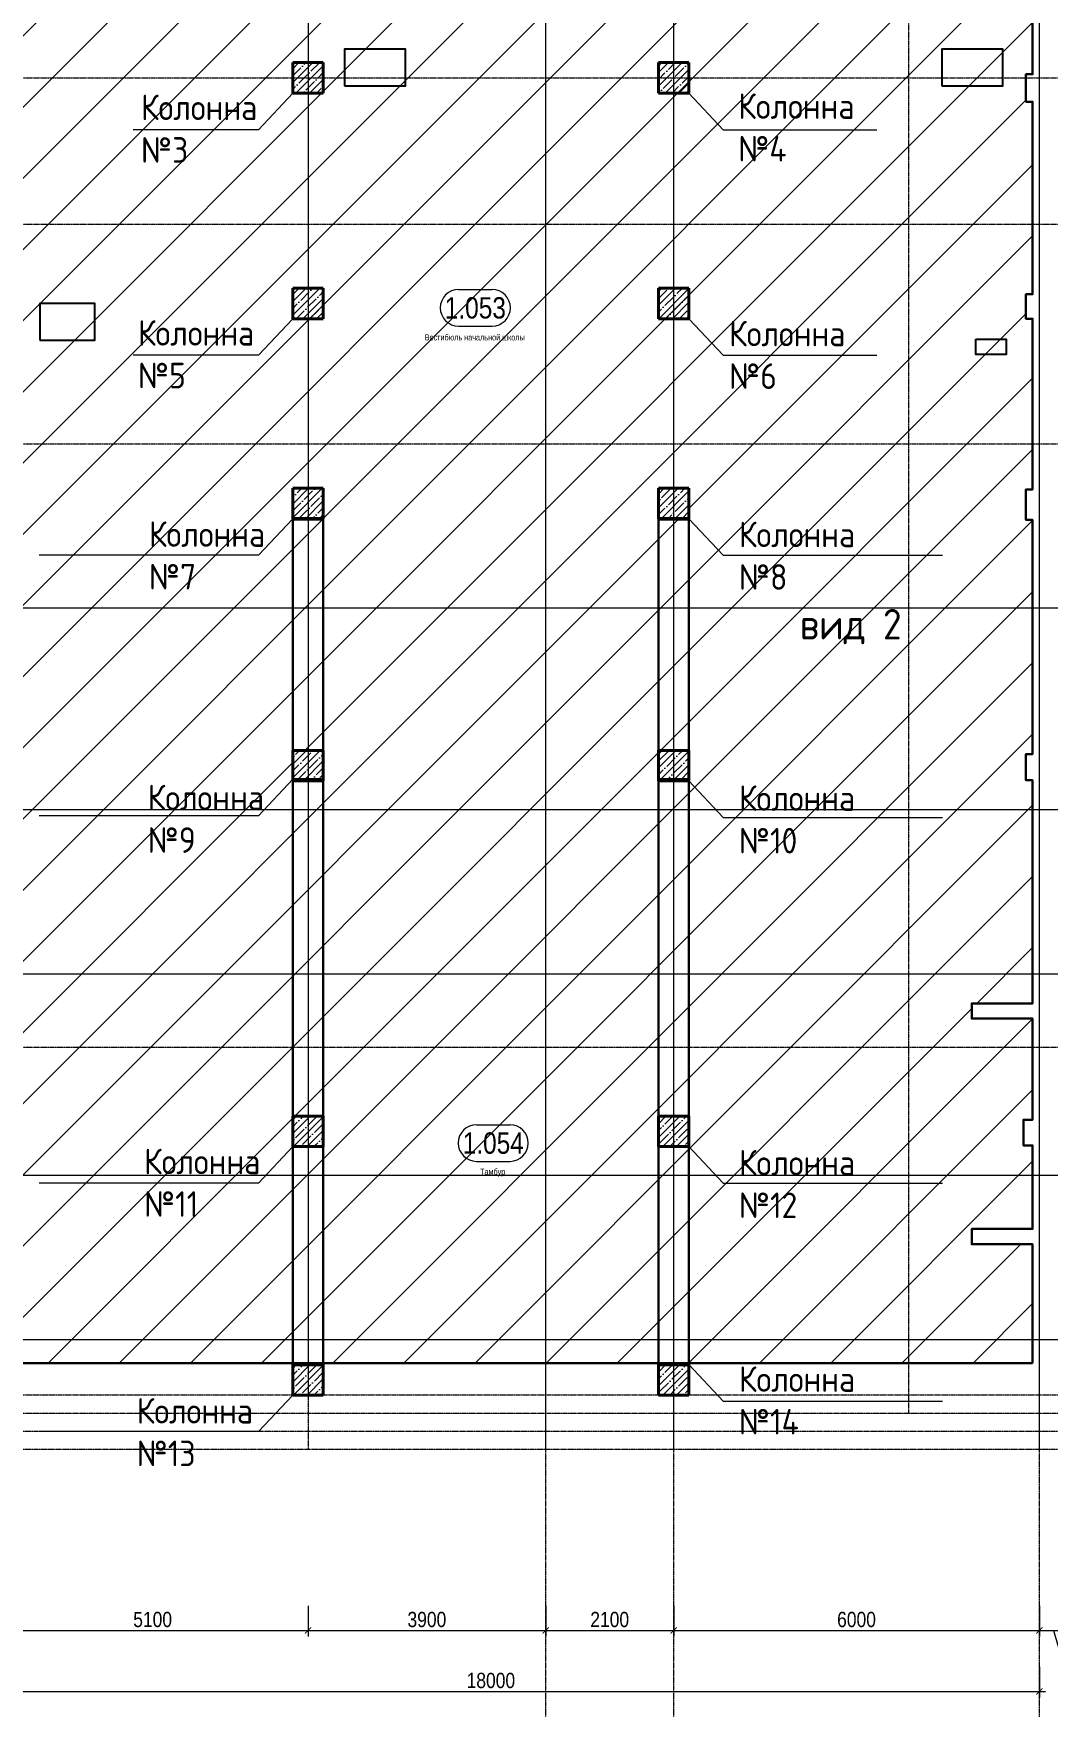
# Model space of a CAD drawing. Header units: millimetres. Extents: x -24360 to 609566, y -391049 to 148426.
# Drawn here: x 523705 to 540346, y -30381 to -2938 of the extents above; entities that cross this region are included whole.
import ezdxf
from ezdxf.enums import TextEntityAlignment as Align

# ---------------------------------------------------------------- set-up
doc = ezdxf.new("R2010")
doc.units = ezdxf.units.MM
doc.linetypes.add('CENTER2', pattern=[28.575, 19.05, -3.175, 3.175, -3.175])
doc.linetypes.add('HIDDEN2', pattern=[4.7625, 3.175, -1.5875])
doc.layers.get('Defpoints').update_dxf_attribs({"color": 140})
for name, color, linetype, lineweight in [('АР_Area', 5, 'Continuous', 5), ('АР_Колонны', 70, 'Continuous', 30), ('АР_Оси_РД_размер', 8, 'Continuous', 0), ('АР_Стены ЖБ', 7, 'Continuous', 30), ('АР_Штриховка', 8, 'Continuous', 0), ('основной', 250, 'Continuous', 15), ('осново', 7, 'Continuous', 30), ('Потолок штриховка', 200, 'Continuous', 15)]:
    doc.layers.add(name, color=color, linetype=linetype, lineweight=lineweight)
doc.layers.add('АР_Оси_РД_100', color=7, linetype='Continuous', lineweight=0, true_color=0x525252)
doc.layers.add('КР_Балки-0.5', color=60, linetype='Continuous', lineweight=50, plot=False)
doc.styles.add('style1', font='ARIALN.TTF')
doc.styles.add('СПДС', font='isocpeur.ttf', dxfattribs={"width": 0.9})
doc.dimstyles.new('Dim100_ареал', dxfattribs={"dimscale": 100, "dimtxt": 2.5, "dimasz": 1, "dimexe": 1, "dimexo": 1, "dimgap": 0.5, "dimtad": 1, "dimzin": 12, "dimdsep": 46, "dimtxsty": 'style1', "dimblk": 'ARCHTICK', "dimcen": 1, "dimdle": 1, "dimclrd": 256, "dimclre": 256, "dimaunit": 1, "dimadec": 0, "dimazin": 3, "dimtfac": 1, "dimtmove": 1, "dimatfit": 3, "dimldrblk": 'OPEN30', "dimfxl": 4, "dimfxlon": 1, "dimtolj": 1, "dimtzin": 0, "dimlwd": 9, "dimlwe": 9, "dimarcsym": 0})
pattern_1 = [(45, (494610.58, -93847.25), (-112.2532, 112.2532), []), (45, (494722.83, -93847.25), (-112.2532, 112.2532), [198.4375, -39.6875, 0, -39.6875])]
pattern_2 = [(45, (494610.58, -94567.25), (-112.2532, 112.2532), []), (45, (494722.83, -94567.25), (-112.2532, 112.2532), [198.4375, -39.6875, 0, -39.6875])]
pattern_3 = [(45, (494610.58, -97922.25), (-112.2532, 112.2532), []), (45, (494722.83, -97922.25), (-112.2532, 112.2532), [198.4375, -39.6875, 0, -39.6875])]

# ---------------------------------------------------------------- blocks, each defined once
blk = doc.blocks.new('_ArchTick')
at = {"color": 0, "linetype": 'ByBlock', "const_width": 0.15}
blk.add_lwpolyline([(-0.5, -0.5), (0.5, 0.5)], dxfattribs=at)
blk = doc.blocks.new('*D1028')
at = {"layer": 'Defpoints', "color": 0, "lineweight": 15, "transparency": 16777216}
for p in [(523111, -28132), (528211, -28132), (528211, -29132)]:
    blk.add_point(p, dxfattribs=at)
at = {"layer": 'АР_Оси_РД_размер', "lineweight": 9, "transparency": 16777216}
for p, q in [((523111, -28732), (523111, -29232)), ((528211, -28732), (528211, -29232)), ((523011, -29132), (528311, -29132))]:
    blk.add_line(p, q, dxfattribs=at)
at = {"layer": 'АР_Оси_РД_размер', "lineweight": 9, "transparency": 16777216, "xscale": 100, "yscale": 100, "zscale": 100, "rotation": 180}
blk.add_blockref('_ArchTick', (523111, -29132), dxfattribs=at)
at = {"layer": 'АР_Оси_РД_размер', "lineweight": 9, "transparency": 16777216, "xscale": 100, "yscale": 100, "zscale": 100}
blk.add_blockref('_ArchTick', (528211, -29132), dxfattribs=at)
at = {"layer": 'АР_Оси_РД_размер', "color": 0, "transparency": 16777216, "insert": (525661, -28955), "char_height": 250, "attachment_point": 5, "style": 'style1'}
blk.add_mtext('\\A1;5100', dxfattribs=at)
blk = doc.blocks.new('_Open30')
at = {"color": 0, "linetype": 'ByBlock', "lineweight": -2}
for p, q in [((-1, 0.27), (0, 0)), ((0, 0), (-1, -0.27)), ((0, 0), (-1, 0))]:
    blk.add_line(p, q, dxfattribs=at)
blk = doc.blocks.new('*D1029')
at = {"layer": 'Defpoints', "color": 0, "lineweight": 15, "transparency": 16777216}
for p in [(528211, -28132), (532111, -28132), (532111, -29132)]:
    blk.add_point(p, dxfattribs=at)
at = {"layer": 'АР_Оси_РД_размер', "lineweight": 9, "transparency": 16777216}
for p, q in [((528211, -28732), (528211, -29232)), ((532111, -28732), (532111, -29232)), ((528111, -29132), (532211, -29132))]:
    blk.add_line(p, q, dxfattribs=at)
at = {"layer": 'АР_Оси_РД_размер', "lineweight": 9, "transparency": 16777216, "xscale": 100, "yscale": 100, "zscale": 100, "rotation": 180}
blk.add_blockref('_ArchTick', (528211, -29132), dxfattribs=at)
at = {"layer": 'АР_Оси_РД_размер', "lineweight": 9, "transparency": 16777216, "xscale": 100, "yscale": 100, "zscale": 100}
blk.add_blockref('_ArchTick', (532111, -29132), dxfattribs=at)
at = {"layer": 'АР_Оси_РД_размер', "color": 0, "transparency": 16777216, "insert": (530161, -28955), "char_height": 250, "attachment_point": 5, "style": 'style1'}
blk.add_mtext('\\A1;3900', dxfattribs=at)
blk = doc.blocks.new('*D1030')
at = {"layer": 'Defpoints', "color": 0, "lineweight": 15, "transparency": 16777216}
for p in [(532111, -28132), (534211, -28132), (534211, -29132)]:
    blk.add_point(p, dxfattribs=at)
at = {"layer": 'АР_Оси_РД_размер', "lineweight": 9, "transparency": 16777216}
for p, q in [((532111, -28732), (532111, -29232)), ((534211, -28732), (534211, -29232)), ((532011, -29132), (534311, -29132))]:
    blk.add_line(p, q, dxfattribs=at)
at = {"layer": 'АР_Оси_РД_размер', "lineweight": 9, "transparency": 16777216, "xscale": 100, "yscale": 100, "zscale": 100, "rotation": 180}
blk.add_blockref('_ArchTick', (532111, -29132), dxfattribs=at)
at = {"layer": 'АР_Оси_РД_размер', "lineweight": 9, "transparency": 16777216, "xscale": 100, "yscale": 100, "zscale": 100}
blk.add_blockref('_ArchTick', (534211, -29132), dxfattribs=at)
at = {"layer": 'АР_Оси_РД_размер', "color": 0, "transparency": 16777216, "insert": (533161, -28955), "char_height": 250, "attachment_point": 5, "style": 'style1'}
blk.add_mtext('\\A1;2100', dxfattribs=at)
blk = doc.blocks.new('*D1031')
at = {"layer": 'Defpoints', "color": 0, "lineweight": 15, "transparency": 16777216}
for p in [(534211, -28132), (540211, -28132), (540211, -29132)]:
    blk.add_point(p, dxfattribs=at)
at = {"layer": 'АР_Оси_РД_размер', "lineweight": 9, "transparency": 16777216}
for p, q in [((534211, -28732), (534211, -29232)), ((540211, -28732), (540211, -29232)), ((534111, -29132), (540311, -29132))]:
    blk.add_line(p, q, dxfattribs=at)
at = {"layer": 'АР_Оси_РД_размер', "lineweight": 9, "transparency": 16777216, "xscale": 100, "yscale": 100, "zscale": 100, "rotation": 180}
blk.add_blockref('_ArchTick', (534211, -29132), dxfattribs=at)
at = {"layer": 'АР_Оси_РД_размер', "lineweight": 9, "transparency": 16777216, "xscale": 100, "yscale": 100, "zscale": 100}
blk.add_blockref('_ArchTick', (540211, -29132), dxfattribs=at)
at = {"layer": 'АР_Оси_РД_размер', "color": 0, "transparency": 16777216, "insert": (537211, -28955), "char_height": 250, "attachment_point": 5, "style": 'style1'}
blk.add_mtext('\\A1;6000', dxfattribs=at)
blk = doc.blocks.new('*D1032')
at = {"layer": 'Defpoints', "color": 0, "lineweight": 15, "transparency": 16777216}
for p in [(540211, -28132), (540671, -28132), (540671, -29132)]:
    blk.add_point(p, dxfattribs=at)
at = {"layer": 'АР_Оси_РД_размер', "lineweight": 9, "transparency": 16777216}
for p, q in [((540211, -28732), (540211, -29232)), ((540671, -28732), (540671, -29232)), ((540111, -29132), (540771, -29132)), ((540441, -29132), (540608, -29690)), ((540608, -29690), (541168, -29690))]:
    blk.add_line(p, q, dxfattribs=at)
at = {"layer": 'АР_Оси_РД_размер', "lineweight": 9, "transparency": 16777216, "xscale": 100, "yscale": 100, "zscale": 100, "rotation": 180}
blk.add_blockref('_ArchTick', (540211, -29132), dxfattribs=at)
at = {"layer": 'АР_Оси_РД_размер', "lineweight": 9, "transparency": 16777216, "xscale": 100, "yscale": 100, "zscale": 100}
blk.add_blockref('_ArchTick', (540671, -29132), dxfattribs=at)
at = {"layer": 'АР_Оси_РД_размер', "color": 0, "transparency": 16777216, "insert": (540888, -29513), "char_height": 250, "attachment_point": 5, "style": 'style1'}
blk.add_mtext('\\A1;460', dxfattribs=at)
blk = doc.blocks.new('*D1068')
at = {"layer": 'Defpoints', "color": 0, "lineweight": 15, "transparency": 16777216}
for p in [(540211, -24559), (522211, -28132), (540211, -30132)]:
    blk.add_point(p, dxfattribs=at)
at = {"layer": 'АР_Оси_РД_размер', "lineweight": 9, "transparency": 16777216}
for p, q in [((522211, -29732), (522211, -30232)), ((540211, -29732), (540211, -30232)), ((522111, -30132), (540311, -30132))]:
    blk.add_line(p, q, dxfattribs=at)
at = {"layer": 'АР_Оси_РД_размер', "lineweight": 9, "transparency": 16777216, "xscale": 100, "yscale": 100, "zscale": 100, "rotation": 180}
blk.add_blockref('_ArchTick', (522211, -30132), dxfattribs=at)
at = {"layer": 'АР_Оси_РД_размер', "lineweight": 9, "transparency": 16777216, "xscale": 100, "yscale": 100, "zscale": 100}
blk.add_blockref('_ArchTick', (540211, -30132), dxfattribs=at)
at = {"layer": 'АР_Оси_РД_размер', "color": 0, "transparency": 16777216, "insert": (531211, -29955), "char_height": 250, "attachment_point": 5, "style": 'style1'}
blk.add_mtext('\\A1;18000', dxfattribs=at)
blk = doc.blocks.new('MOK-МаркаПом_овал_ареал')
for p, q in [((-2.75, 3), (2.75, 3)), ((-2.75, -3), (2.75, -3))]:
    blk.add_line(p, q)
for centre, radius, start, end in [((-2.75, 0), 3, 90, 270), ((2.75, 0), 3, 270, 90), ((-3.75, 0), 3.5, 0, 0.001)]:
    blk.add_arc(centre, radius, start, end)
at = {"color": 0, "style": 'style1'}
blk.add_attdef('АР-ПОМЕЩЕНИЕ:НОМЕР', text='', height=3.5, dxfattribs=at).set_placement((0, 0), align=Align.MIDDLE)

msp = doc.modelspace()

# ---------------------------------------------------------------- hatches: boundary and pattern name
at = {"layer": 'АР_Штриховка', "linetype": 'Continuous', "lineweight": 5, "true_color": 0x000000}
h = msp.add_hatch(dxfattribs=at)
h.set_pattern_fill('ANSI35', color=18, scale=25, style=0)
h.set_pattern_definition(pattern_2)
h.paths.add_polyline_path([(528460.575, -3417.25), (528460.575, -3917.25), (527960.575, -3917.25), (527960.575, -3417.25)], flags=0)
h = msp.add_hatch(dxfattribs=at)
h.set_pattern_fill('ANSI35', color=18, scale=25, style=0)
h.set_pattern_definition(pattern_2)
h.paths.add_polyline_path([(533960.576, -3917.25), (534460.576, -3917.25), (534460.576, -3417.25), (533960.576, -3417.25)], flags=0)
h = msp.add_hatch(dxfattribs=at)
h.set_pattern_fill('ANSI35', color=18, scale=25, style=0)
h.set_pattern_definition(pattern_2)
h.paths.add_polyline_path([(528460.575, -7117.25), (528460.575, -7617.25), (527960.575, -7617.25), (527960.575, -7117.25)], flags=0)
h = msp.add_hatch(dxfattribs=at)
h.set_pattern_fill('ANSI35', color=18, scale=25, style=0)
h.set_pattern_definition(pattern_2)
h.paths.add_polyline_path([(533960.576, -7617.25), (534460.576, -7617.25), (534460.576, -7117.25), (533960.576, -7117.25)], flags=0)
h = msp.add_hatch(dxfattribs=at)
h.set_pattern_fill('ANSI35', color=18, scale=25, style=0)
h.set_pattern_definition(pattern_1)
h.paths.add_polyline_path([(528460.575, -10397.25), (528460.575, -10897.25), (527960.575, -10897.25), (527960.575, -10397.25)], flags=0)
h = msp.add_hatch(dxfattribs=at)
h.set_pattern_fill('ANSI35', color=18, scale=25, style=0)
h.set_pattern_definition(pattern_1)
h.paths.add_polyline_path([(533960.576, -10897.25), (534460.576, -10897.25), (534460.576, -10397.25), (533960.576, -10397.25)], flags=0)
h = msp.add_hatch(dxfattribs=at)
h.set_pattern_fill('ANSI35', color=18, scale=25, style=0)
h.set_pattern_definition(pattern_1)
h.paths.add_polyline_path([(527960.575, -15197.25), (528460.575, -15197.25), (528460.575, -14697.25), (527960.575, -14697.25)], flags=0)
h = msp.add_hatch(dxfattribs=at)
h.set_pattern_fill('ANSI35', color=18, scale=25, style=0)
h.set_pattern_definition(pattern_1)
h.paths.add_polyline_path([(533960.576, -15197.25), (534460.576, -15197.25), (534460.576, -14697.25), (533960.576, -14697.25)], flags=0)
h = msp.add_hatch(dxfattribs=at)
h.set_pattern_fill('ANSI35', color=18, scale=25, style=0)
h.set_pattern_definition(pattern_1)
h.paths.add_polyline_path([(527960.575, -21197.25), (528460.575, -21197.25), (528460.575, -20697.25), (527960.575, -20697.25)], flags=0)
h = msp.add_hatch(dxfattribs=at)
h.set_pattern_fill('ANSI35', color=18, scale=25, style=0)
h.set_pattern_definition(pattern_1)
h.paths.add_polyline_path([(533960.576, -21197.25), (534460.576, -21197.25), (534460.576, -20697.25), (533960.576, -20697.25)], flags=0)
h = msp.add_hatch(dxfattribs=at)
h.set_pattern_fill('ANSI35', color=18, scale=25, style=0)
h.set_pattern_definition(pattern_3)
h.paths.add_polyline_path([(527960.575, -25272.25), (528460.575, -25272.25), (528460.575, -24772.25), (527960.575, -24772.25)], flags=0)
h = msp.add_hatch(dxfattribs=at)
h.set_pattern_fill('ANSI35', color=18, scale=25, style=0)
h.set_pattern_definition(pattern_3)
h.paths.add_polyline_path([(533960.576, -25272.25), (534460.576, -25272.25), (534460.576, -24772.25), (533960.576, -24772.25)], flags=0)
at = {"layer": 'Потолок штриховка'}
h = msp.add_hatch(dxfattribs=at)
h.set_pattern_fill('ANSI31', color=256, scale=260)
h.paths.add_polyline_path([(540100.575, -4057.25), (539990.575, -4057.25), (539990.575, -3607.25), (540100.575, -3607.25), (540100.575, 1462.75), (539970.575, 1462.75), (539970.575, 1902.75), (540100.575, 1902.75), (540100.575, 5422.75), (539980.575, 5422.75), (539980.575, 5432.75), (534540.575, 5432.75), (533970.575, 5432.75), (523260.575, 5432.75), (523260.575, -3912.25), (522460.575, -3912.25), (522460.575, -7672.25), (522360.575, -11202.25), (522470.575, -11202.25), (522470.575, -11742.25), (522390.575, -11742.25), (522390.575, -15562.25), (522470.575, -15562.25), (522470.575, -15982.25), (522360.575, -15982.25), (522360.575, -18847.25), (523345.575, -18847.25), (523345.575, -19107.25), (522360.575, -19107.25), (522360.575, -20737.25), (522490.575, -20737.25), (522490.575, -21197.25), (522360.575, -21197.25), (522360.575, -22537.25), (523350.575, -22537.25), (523350.575, -22787.25), (522360.575, -22787.25), (522360.575, -24747.25), (527960.575, -24747.25), (527960.575, -21197.25), (527960.575, -20697.25), (527960.575, -15170.332), (527960.575, -14697.25), (527960.575, -10897.25), (527960.575, -10897.25), (527960.575, -10397.25), (528460.575, -10397.25), (528460.575, -10897.25), (528460.575, -14697.25), (528460.575, -14697.25), (528460.575, -15197.25), (528460.575, -20697.25), (528460.575, -21197.25), (528460.575, -24747.25), (533960.576, -24747.25), (533960.576, -21197.25), (533960.576, -20697.25), (533960.576, -15170.332), (533960.576, -14697.25), (533960.576, -10897.25), (533960.576, -10397.25), (534460.576, -10397.25), (534460.576, -10897.25), (534460.572, -14697.25), (534460.576, -14697.25), (534460.576, -15197.25), (534460.576, -20697.25), (534460.576, -21197.25), (534460.576, -24747.25), (540100.575, -24747.25), (540100.575, -22797.25), (539100.575, -22797.25), (539100.575, -22547.25), (540100.575, -22547.25), (540100.575, -21177.25), (539950.575, -21177.25), (539950.575, -20757.25), (540100.575, -20757.25), (540100.575, -19097.25), (539100.575, -19097.25), (539100.575, -18847.25), (540100.575, -18847.25), (540100.575, -15187.25), (539990.575, -15187.25), (539990.575, -14757.25), (540100.575, -14757.25), (540100.575, -10917.25), (539990.575, -10917.25), (539990.575, -10417.25), (540100.575, -10417.25), (540100.575, -7617.25), (539990.575, -7617.25), (539990.575, -7217.25), (540100.575, -7217.25)])
h.paths.add_polyline_path([(546600.575, -11057.25), (546300.575, -11057.25), (546300.575, -14857.25), (546600.575, -14857.25)])
h.paths.add_polyline_path([(547400.575, -11057.25), (547100.575, -11057.25), (547100.575, -14857.25), (547400.575, -14857.25)])
h.paths.add_polyline_path([(552600.576, -11057.25), (552300.576, -11057.25), (552300.576, -14857.25), (552600.576, -14857.25)])
h.paths.add_polyline_path([(553400.576, -11057.25), (553100.576, -11057.25), (553100.576, -14857.25), (553400.576, -14857.25)])
h.paths.add_polyline_path([(546600.575, -15330.332), (546300.575, -15330.332), (546300.575, -20830.332), (546600.575, -20830.332)])
h.paths.add_polyline_path([(547400.575, -15357.25), (547100.575, -15357.25), (547100.575, -20857.25), (547400.575, -20857.25)])
h.paths.add_polyline_path([(552600.576, -15357.25), (552300.576, -15357.25), (552300.576, -20857.25), (552600.576, -20857.25)])
h.paths.add_polyline_path([(553400.576, -15357.25), (553100.576, -15357.25), (553100.576, -20857.25), (553400.576, -20857.25)])
h.paths.add_polyline_path([(546600.575, -21330.332), (546300.575, -21330.332), (546300.575, -24905.332), (546600.575, -24905.332)])
h.paths.add_polyline_path([(547400.575, -21357.25), (547100.575, -21357.25), (547100.575, -24932.25), (547400.575, -24932.25)])
h.paths.add_polyline_path([(552600.576, -21357.25), (552300.575, -21357.25), (552300.575, -24932.25), (552600.576, -24932.25)])
h.paths.add_polyline_path([(553400.576, -21357.25), (553100.576, -21357.25), (553100.576, -24932.25), (553400.576, -24932.25)])
h.paths.add_polyline_path([(528460.575, -10897.25), (527960.575, -10897.25), (527960.575, -14697.25), (528460.575, -14697.25)], flags=17)
h.paths.add_polyline_path([(528460.575, -15197.25), (527960.575, -15197.25), (527960.575, -20697.25), (528460.575, -20697.25)], flags=17)
h.paths.add_polyline_path([(528460.575, -21197.25), (527960.575, -21197.25), (527960.575, -24747.25), (528460.575, -24747.25)], flags=17)
h.paths.add_polyline_path([(534460.576, -21197.25), (533960.576, -21197.25), (533960.576, -24747.25), (534460.576, -24747.25)], flags=17)
h.paths.add_polyline_path([(534460.576, -15197.25), (533960.576, -15197.25), (533960.576, -20697.25), (534460.576, -20697.25)], flags=17)
h.paths.add_polyline_path([(534460.572, -10897.25), (533960.576, -10897.25), (533960.576, -14697.25), (534460.572, -14697.25)], flags=17)

# ---------------------------------------------------------------- linework, layer by layer
for points in [[(528810.577, -3797.337), (529810.577, -3797.337), (529810.577, -3197.337), (528810.577, -3197.337)], [(538610.58, -3797.337), (539610.58, -3797.337), (539610.58, -3197.337), (538610.58, -3197.337)], [(523810.575, -7967.25), (524710.575, -7967.25), (524710.575, -7367.25), (523810.575, -7367.25)], [(539168.133, -7953.912), (539668.133, -7953.912), (539668.133, -8203.912), (539168.133, -8203.912)]]:
    msp.add_lwpolyline(points, close=True)
at = {"layer": 'АР_Колонны', "color": 18, "linetype": 'HIDDEN2', "lineweight": 25, "true_color": 0x000000}
for p, q in [((527960.575, -3417.25), (528460.575, -3417.25)), ((527960.575, -3917.25), (527960.575, -3417.25)), ((528460.575, -3417.25), (528460.575, -3917.25)), ((533960.576, -3417.25), (534460.576, -3417.25)), ((533960.576, -3417.25), (533960.576, -3917.25)), ((534460.576, -3417.25), (534460.576, -3917.25)), ((528460.575, -3917.25), (527960.575, -3917.25)), ((534460.576, -3917.25), (533960.576, -3917.25)), ((527960.575, -7617.25), (527960.575, -7117.25)), ((528460.575, -7117.25), (527960.575, -7117.25)), ((528460.575, -7117.25), (528460.575, -7617.25)), ((533960.576, -7617.25), (533960.576, -7117.25)), ((534460.576, -7117.25), (533960.576, -7117.25)), ((534460.576, -7117.25), (534460.576, -7617.25)), ((528460.575, -7617.25), (527960.575, -7617.25)), ((534460.576, -7617.25), (533960.576, -7617.25)), ((527960.575, -10397.25), (528460.575, -10397.25)), ((527960.575, -10897.25), (527960.575, -10397.25)), ((528460.575, -10397.25), (528460.575, -10897.25)), ((533960.576, -10397.25), (534460.576, -10397.25)), ((533960.576, -10897.25), (533960.576, -10397.25)), ((534460.576, -10397.25), (534460.576, -10897.25)), ((528460.575, -10897.25), (527960.575, -10897.25)), ((534460.576, -10897.25), (533960.576, -10897.25)), ((527960.575, -14697.25), (528460.575, -14697.25)), ((527960.575, -15197.25), (527960.575, -14697.25)), ((528460.575, -14697.25), (528460.575, -15197.25)), ((533960.576, -14697.25), (534460.576, -14697.25)), ((533960.576, -15197.25), (533960.576, -14697.25)), ((534460.576, -14697.25), (534460.576, -15197.25)), ((528460.575, -15197.25), (527960.575, -15197.25)), ((534460.576, -15197.25), (533960.576, -15197.25)), ((527960.575, -20697.25), (528460.575, -20697.25)), ((527960.575, -21197.25), (527960.575, -20697.25)), ((528460.575, -20697.25), (528460.575, -21197.25)), ((533960.576, -20697.25), (534460.576, -20697.25)), ((533960.576, -21197.25), (533960.576, -20697.25)), ((534460.576, -20697.25), (534460.576, -21197.25)), ((528460.575, -21197.25), (527960.575, -21197.25)), ((534460.576, -21197.25), (533960.576, -21197.25)), ((527960.575, -24772.25), (528460.575, -24772.25)), ((527960.575, -25272.25), (527960.575, -24772.25)), ((528460.575, -24772.25), (528460.575, -25272.25)), ((533960.576, -24772.25), (534460.576, -24772.25)), ((533960.576, -25272.25), (533960.576, -24772.25)), ((534460.576, -24772.25), (534460.576, -25272.25)), ((528460.575, -25272.25), (527960.575, -25272.25)), ((534460.576, -25272.25), (533960.576, -25272.25))]:
    msp.add_line(p, q, dxfattribs=at)
at = {"layer": 'АР_Колонны', "color": 18, "linetype": 'Continuous', "lineweight": 30, "true_color": 0x000000}
for p, q in [((527960.575, -3417.25), (527960.575, -3917.25)), ((528460.575, -3417.25), (527960.575, -3417.25)), ((528460.575, -3917.25), (528460.575, -3417.25)), ((534460.576, -3417.25), (533960.576, -3417.25)), ((533960.576, -3917.25), (533960.576, -3417.25)), ((534460.576, -3917.25), (534460.576, -3417.25)), ((527960.575, -3917.25), (528460.575, -3917.25)), ((533960.576, -3917.25), (534460.576, -3917.25)), ((527960.575, -7117.25), (527960.575, -7617.25)), ((527960.575, -7117.25), (528460.575, -7117.25)), ((528460.575, -7617.25), (528460.575, -7117.25)), ((533960.576, -7117.25), (533960.576, -7617.25)), ((533960.576, -7117.25), (534460.576, -7117.25)), ((534460.576, -7617.25), (534460.576, -7117.25)), ((527960.575, -7617.25), (528460.575, -7617.25)), ((533960.576, -7617.25), (534460.576, -7617.25)), ((527960.575, -10397.25), (527960.575, -10897.25)), ((528460.575, -10397.25), (527960.575, -10397.25)), ((528460.575, -10897.25), (528460.575, -10397.25)), ((534460.576, -10397.25), (533960.576, -10397.25)), ((533960.576, -10397.25), (533960.576, -10897.25)), ((534460.576, -10897.25), (534460.576, -10397.25)), ((527960.575, -10897.25), (528460.575, -10897.25)), ((533960.576, -10897.25), (534460.576, -10897.25)), ((528460.575, -14697.25), (527960.575, -14697.25)), ((527960.575, -14697.25), (527960.575, -15197.25)), ((528460.575, -15197.25), (528460.575, -14697.25)), ((534460.576, -14697.25), (533960.576, -14697.25)), ((533960.576, -14697.25), (533960.576, -15197.25)), ((534460.576, -15197.25), (534460.576, -14697.25)), ((527960.575, -15197.25), (528460.575, -15197.25)), ((533960.576, -15197.25), (534460.576, -15197.25)), ((528460.575, -20697.25), (527960.575, -20697.25)), ((527960.575, -20697.25), (527960.575, -21197.25)), ((528460.575, -21197.25), (528460.575, -20697.25)), ((534460.576, -20697.25), (533960.576, -20697.25)), ((533960.576, -20697.25), (533960.576, -21197.25)), ((534460.576, -21197.25), (534460.576, -20697.25)), ((527960.575, -21197.25), (528460.575, -21197.25)), ((533960.576, -21197.25), (534460.576, -21197.25)), ((527960.575, -24772.25), (527960.575, -25272.25)), ((528460.575, -24772.25), (527960.575, -24772.25)), ((528460.575, -25272.25), (528460.575, -24772.25)), ((534460.576, -24772.25), (533960.576, -24772.25)), ((533960.576, -24772.25), (533960.576, -25272.25)), ((534460.576, -25272.25), (534460.576, -24772.25)), ((527960.575, -25272.25), (528460.575, -25272.25)), ((533960.576, -25272.25), (534460.576, -25272.25))]:
    msp.add_line(p, q, dxfattribs=at)
at = {"layer": 'АР_Оси_РД_100', "linetype": 'CENTER2'}
for p, q in [((532110.576, -25267.25), (532110.576, 10571.429)), ((534210.576, -25267.25), (534210.576, 10571.429)), ((532110.576, -26167.25), (532110.576, 6232.75)), ((534210.576, -26167.25), (534210.576, 6232.75)), ((538070.576, -25567.25), (538070.576, 6232.75)), ((488055.618, -3667.25), (543380.576, -3667.25)), ((488655.618, -3667.25), (540670.576, -3667.25)), ((532110.576, -31032.25), (532110.576, -3577.25)), ((534210.576, -31032.25), (534210.576, -3577.25)), ((488055.618, -6067.25), (543380.576, -6067.25)), ((488655.618, -6067.25), (540670.576, -6067.25)), ((488055.618, -9667.25), (543380.576, -9667.25)), ((488655.618, -9667.25), (540670.576, -9667.25)), ((543380.576, -12367.25), (488055.618, -12367.25)), ((540670.576, -12367.25), (488655.618, -12367.25)), ((488061.854, -15667.25), (543380.576, -15667.25)), ((488655.618, -15667.25), (540670.576, -15667.25)), ((543380.576, -18367.25), (488055.618, -18367.25)), ((540670.576, -18367.25), (488655.618, -18367.25)), ((488055.618, -19567.25), (543380.576, -19567.25)), ((488655.618, -19567.25), (540670.576, -19567.25)), ((488655.618, -21667.25), (540670.576, -21667.25)), ((513070.021, -21667.25), (543380.576, -21667.25)), ((514270.021, -25567.25), (541225.576, -25567.25))]:
    msp.add_line(p, q, dxfattribs=at)
for points in [[(540210.576, 11163.148), (540210.576, -31040.707)], [(528210.576, 10571.429), (528210.576, -25267.25)], [(540140.576, 10571.429), (540210.576, 10171.429), (540210.576, -25267.25)], [(528210.576, 6232.75), (528210.576, -26167.25)], [(540210.576, 6232.75), (540210.576, -26167.25)], [(543380.576, -24367.25), (488055.618, -24367.25)], [(540670.576, -24367.25), (488655.618, -24367.25)], [(517670.576, -25267.25), (542880.576, -25267.25), (543380.576, -25117.25)], [(540670.576, -25867.25), (489155.618, -25867.25), (488655.618, -25717.25)], [(517670.576, -25567.25), (542880.576, -25567.25), (543380.576, -25717.25)], [(540670.576, -26167.25), (489155.618, -26167.25), (488655.618, -26317.25)]]:
    msp.add_lwpolyline(points, dxfattribs=at)
at = {"layer": 'АР_Стены ЖБ', "color": 18, "linetype": 'Continuous', "lineweight": 40, "true_color": 0x000000}
for p, q in [((527960.575, -3917.25), (527960.575, -3417.25)), ((527960.575, -3417.25), (528460.575, -3417.25)), ((528460.575, -3417.25), (528460.575, -3917.25)), ((534460.576, -3417.25), (533960.576, -3417.25)), ((533960.576, -3917.25), (533960.576, -3417.25)), ((534460.576, -3917.25), (534460.576, -3417.25)), ((528460.575, -3917.25), (527960.575, -3917.25)), ((533960.576, -3917.25), (534460.576, -3917.25)), ((527960.575, -7617.25), (527960.575, -7117.25)), ((528460.575, -7117.25), (527960.575, -7117.25)), ((528460.575, -7117.25), (528460.575, -7617.25)), ((533960.576, -7117.25), (533960.576, -7617.25)), ((534460.576, -7117.25), (533960.576, -7117.25)), ((534460.576, -7617.25), (534460.576, -7117.25)), ((528460.575, -7617.25), (527960.575, -7617.25)), ((533960.576, -7617.25), (534460.576, -7617.25)), ((527960.575, -10897.25), (527960.575, -10397.25)), ((527960.575, -10397.25), (528460.575, -10397.25)), ((528460.575, -10397.25), (528460.575, -10897.25)), ((534460.576, -10397.25), (533960.576, -10397.25)), ((533960.576, -10397.25), (533960.576, -10897.25)), ((534460.576, -10897.25), (534460.576, -10397.25)), ((528460.575, -10897.25), (527960.575, -10897.25)), ((533960.576, -10897.25), (534460.576, -10897.25)), ((528460.575, -14697.25), (527960.575, -14697.25)), ((527960.575, -14697.25), (527960.575, -15197.25)), ((528460.575, -15197.25), (528460.575, -14697.25)), ((534460.576, -14697.25), (533960.576, -14697.25)), ((533960.576, -14697.25), (533960.576, -15197.25)), ((534460.576, -15197.25), (534460.576, -14697.25)), ((527960.575, -15197.25), (528460.575, -15197.25)), ((533960.576, -15197.25), (534460.576, -15197.25)), ((528460.575, -20697.25), (527960.575, -20697.25)), ((527960.575, -20697.25), (527960.575, -21197.25)), ((528460.575, -21197.25), (528460.575, -20697.25)), ((534460.576, -20697.25), (533960.576, -20697.25)), ((533960.576, -20697.25), (533960.576, -21197.25)), ((534460.576, -21197.25), (534460.576, -20697.25)), ((527960.575, -21197.25), (528460.575, -21197.25)), ((533960.576, -21197.25), (534460.576, -21197.25)), ((527960.575, -25272.25), (527960.575, -24772.25)), ((527960.575, -24772.25), (528460.575, -24772.25)), ((528460.575, -24772.25), (528460.575, -25272.25)), ((534460.576, -24772.25), (533960.576, -24772.25)), ((533960.576, -24772.25), (533960.576, -25272.25)), ((534460.576, -25272.25), (534460.576, -24772.25)), ((528460.575, -25272.25), (527960.575, -25272.25)), ((533960.576, -25272.25), (534460.576, -25272.25))]:
    msp.add_line(p, q, dxfattribs=at)
at = {"layer": 'КР_Балки-0.5', "color": 18, "ltscale": 200, "true_color": 0x000000}
for p, q in [((527960.575, -10897.25), (528460.575, -10897.25)), ((527960.575, -10897.25), (528460.575, -10897.25)), ((533960.572, -10897.25), (534460.572, -10897.25)), ((533960.572, -10897.25), (534460.572, -10897.25)), ((528460.577, -24772.248), (527960.577, -24772.248)), ((528460.577, -24772.248), (527960.577, -24772.248)), ((534460.577, -24772.248), (533960.577, -24772.248)), ((534460.577, -24772.248), (533960.577, -24772.248))]:
    msp.add_line(p, q, dxfattribs=at)
at = {"layer": 'основной', "lineweight": 15}
for points in [[(527960.575, -3917.246), (527399.974, -4517.245), (525340.253, -4517.245)], [(534460.572, -3917.246), (535021.173, -4517.245), (537547.01, -4517.245)], [(527960.575, -7617.246), (527399.974, -8217.245), (525340.253, -8217.245)], [(534460.572, -7617.246), (535021.173, -8217.245), (537547.01, -8217.245)], [(527960.576, -10897.25), (527399.974, -11497.248), (523799.974, -11497.248)], [(534460.572, -10897.25), (535021.173, -11497.248), (538621.173, -11497.248)], [(527960.576, -15170.332), (527399.974, -15770.331), (523799.974, -15770.331)], [(534460.576, -15197.25), (535021.177, -15797.248), (538621.177, -15797.248)], [(527960.576, -21197.25), (527399.974, -21797.248), (523799.974, -21797.248)], [(534460.576, -21197.25), (535021.177, -21797.248), (538621.177, -21797.248)], [(534460.576, -24772.25), (535021.177, -25372.248), (538621.177, -25372.248)], [(527960.576, -25272.25), (527399.974, -25872.248), (523799.974, -25872.248)]]:
    msp.add_lwpolyline(points, dxfattribs=at)
at = {"layer": 'осново'}
for points in [[(540100.575, -24747.25), (540100.575, -22797.25), (539100.575, -22797.25), (539100.575, -22547.25), (540100.575, -22547.25), (540100.575, -21177.25), (539950.575, -21177.25), (539950.575, -20757.25), (540100.575, -20757.25), (540100.575, -19097.25), (539100.575, -19097.25), (539100.575, -18847.25), (540100.575, -18847.25), (540100.575, -15187.25), (539990.575, -15187.25), (539990.575, -14757.25), (540100.575, -14757.25), (540100.575, -10917.25), (539990.575, -10917.25), (539990.575, -10417.25), (540100.575, -10417.25), (540100.575, -7617.25), (539990.575, -7617.25), (539990.575, -7217.25), (540100.575, -7217.25), (540100.575, -4057.25), (539990.575, -4057.25), (539990.575, -3607.25), (540100.575, -3607.25), (540100.575, 1462.75)], [(522360.575, -24747.25), (540100.575, -24747.25)]]:
    msp.add_lwpolyline(points, dxfattribs=at)
for points in [[(527960.575, -14697.25), (528460.575, -14697.25), (528460.575, -10897.25), (527960.575, -10897.25)], [(533960.576, -14697.25), (534460.572, -14697.25), (534460.572, -10897.25), (533960.576, -10897.25)], [(527960.575, -20697.25), (528460.575, -20697.25), (528460.575, -15170.332), (527960.575, -15170.332)], [(533960.576, -20697.25), (534460.576, -20697.25), (534460.576, -15170.332), (533960.576, -15170.332)], [(527960.575, -24772.25), (528460.575, -24772.25), (528460.575, -21197.25), (527960.575, -21197.25)], [(533960.576, -24772.25), (534460.576, -24772.25), (534460.576, -21197.25), (533960.576, -21197.25)]]:
    msp.add_lwpolyline(points, close=True, dxfattribs=at)
at = {"layer": 'Потолок штриховка'}
msp.add_lwpolyline([(528810.577, -3197.337), (529810.577, -3197.337), (529810.577, -3797.337), (528810.577, -3797.337)], close=True, dxfattribs=at)

# ---------------------------------------------------------------- block references
at = {"layer": 'АР_Area', "color": 18, "linetype": 'Continuous', "lineweight": 5, "true_color": 0x000000}
ref = msp.add_blockref('MOK-МаркаПом_овал_ареал', (530956.148, -7438.766), dxfattribs=dict(at, xscale=100, yscale=100, zscale=100))
ref.add_attrib('АР-ПОМЕЩЕНИЕ:НОМЕР', '1.053', dxfattribs={"layer": '0', "color": 0, "height": 350, "style": 'style1'}).set_placement((530956.148, -7438.766), align=Align.MIDDLE)
ref.add_attrib('АР-ПОМЕЩЕНИЕ:НАИМЕНОВАНИЕ', 'Вестибюль начальной школы', dxfattribs={"layer": 'Defpoints', "color": 2, "height": 100, "style": 'style1'}).set_placement((530946.732, -7920.159), align=Align.MIDDLE)
ref = msp.add_blockref('MOK-МаркаПом_овал_ареал', (531250.399, -21138.675), dxfattribs=dict(at, xscale=100, yscale=100, zscale=100))
ref.add_attrib('АР-ПОМЕЩЕНИЕ:НОМЕР', '1.054', dxfattribs={"layer": '0', "color": 0, "height": 350, "style": 'style1'}).set_placement((531250.399, -21138.675), align=Align.MIDDLE)
ref.add_attrib('АР-ПОМЕЩЕНИЕ:НАИМЕНОВАНИЕ', 'Тамбур', dxfattribs={"layer": 'Defpoints', "color": 2, "height": 100, "style": 'style1'}).set_placement((531240.984, -21620.068), align=Align.MIDDLE)

# ---------------------------------------------------------------- texts
at = {"layer": 'осново', "attachment_point": 1, "style": 'СПДС'}
for s, width, gutter_width, insert, char_height in [('Колонна №3', 1980.35097, 1408.375, (525470, -3940), 419.5659), ('Колонна №4', 2730.13599, 1408.375, (535270, -3920), 419.5659), ('Колонна №5', 1980.35097, 1408.375, (525420, -7640), 419.5659), ('Колонна №6', 2125.96112, 1408.375, (535120, -7650), 419.5659), ('Колонна №7', 1980.35097, 1408.375, (525600, -10940), 419.5659), ('Колонна №8', 2125.96112, 1408.375, (535281.194, -10945.043), 419.5659), ('вид 2', 3371.81454, 1678.372, (536280.825, -12378.273), 500), ('Колонна №9', 1980.35097, 1408.375, (525580, -15260), 419.5659), ('Колонна №10', 2125.96112, 1408.375, (535281.194, -15270), 419.56588), ('Колонна №11', 1980.35097, 1408.375, (525520, -21230), 419.56588), ('Колонна №12', 2125.96112, 1408.375, (535281.194, -21250), 419.56588), ('Колонна №14', 2125.96112, 1408.375, (535281.194, -24800), 419.56588), ('Колонна №13', 1980.35097, 1408.375, (525400, -25320), 419.56588)]:
    msp.add_mtext_dynamic_manual_height_columns(s, width=width, gutter_width=gutter_width, heights=[0], dxfattribs=dict(at, insert=insert, char_height=char_height))

# ---------------------------------------------------------------- dimensions: what is measured, and where the dimension line sits
at = {"layer": 'АР_Оси_РД_размер'}
for base, p1, p2, picture, middle in [((540210.576, -30132.25), (522210.576, -28132.25), (540210.576, -24559.364), '*D1068', (531210.576, -29954.607)), ((528210.576, -29132.25), (523110.576, -28132.25), (528210.576, -28132.25), '*D1028', (525660.576, -28954.607)), ((532110.576, -29132.25), (528210.576, -28132.25), (532110.576, -28132.25), '*D1029', (530160.576, -28954.607)), ((534210.576, -29132.25), (532110.576, -28132.25), (534210.576, -28132.25), '*D1030', (533160.576, -28954.607)), ((540210.576, -29132.25), (534210.576, -28132.25), (540210.576, -28132.25), '*D1031', (537210.576, -28954.607)), ((540670.576, -29132.25), (540210.576, -28132.25), (540670.576, -28132.25), '*D1032', (540657.955, -29512.537))]:
    dim = msp.add_linear_dim(base=base, p1=p1, p2=p2, dimstyle='Dim100_ареал', dxfattribs=at)
    dim.commit()
    dim.dimension.update_dxf_attribs({"geometry": picture, "text_midpoint": middle})

doc.saveas('drawing.dxf')
